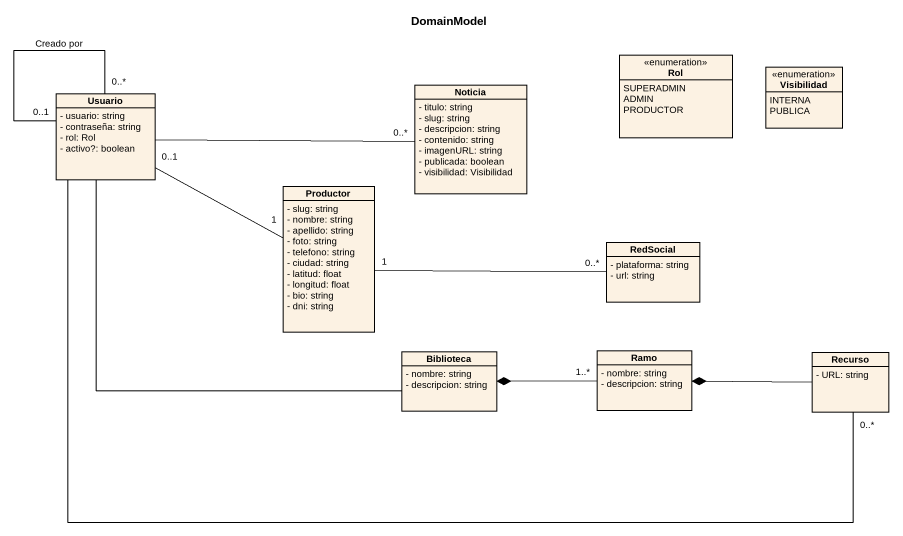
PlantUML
@startuml
title DomainModel
hide circle
hide empty members
skinparam classAttributeIconSize 0
class Noticia {
  - titulo: string
  - slug: string
  - descripcion: string
  - contenido: string
  - imagenURL: string
  - publicada: boolean
  - visibilidad: Visibilidad
}
enum Rol {
  SUPERADMIN
  ADMIN
  PRODUCTOR
}
enum Visibilidad {
  INTERNA
  PUBLICA
}
class Usuario {
  - usuario: string
  - contraseña: string
  - rol: Rol
  - activo?: boolean
}
class Productor {
  - slug: string
  - nombre: string
  - apellido: string
  - foto: string
  - telefono: string
  - ciudad: string
  - latitud: float
  - longitud: float
  - bio: string
  - dni: string
}
class RedSocial {
  - plataforma: string
  - url: string
}
class Biblioteca {
  - nombre: string
  - descripcion: string
}
class Ramo {
  - nombre: string
  - descripcion: string
}
class Recurso {
  - URL: string
}
Usuario -right- "0..*" Noticia
Usuario "0..*" -- "0..1" Usuario : Creado por
Usuario "0..1" -right- "1" Productor
Usuario -- Biblioteca
Usuario -right- "0..*" Recurso
Productor "1" -right- "0..*" RedSocial
Ramo "1..*" -left-* Biblioteca
Recurso -left-* Ramo
@enduml
